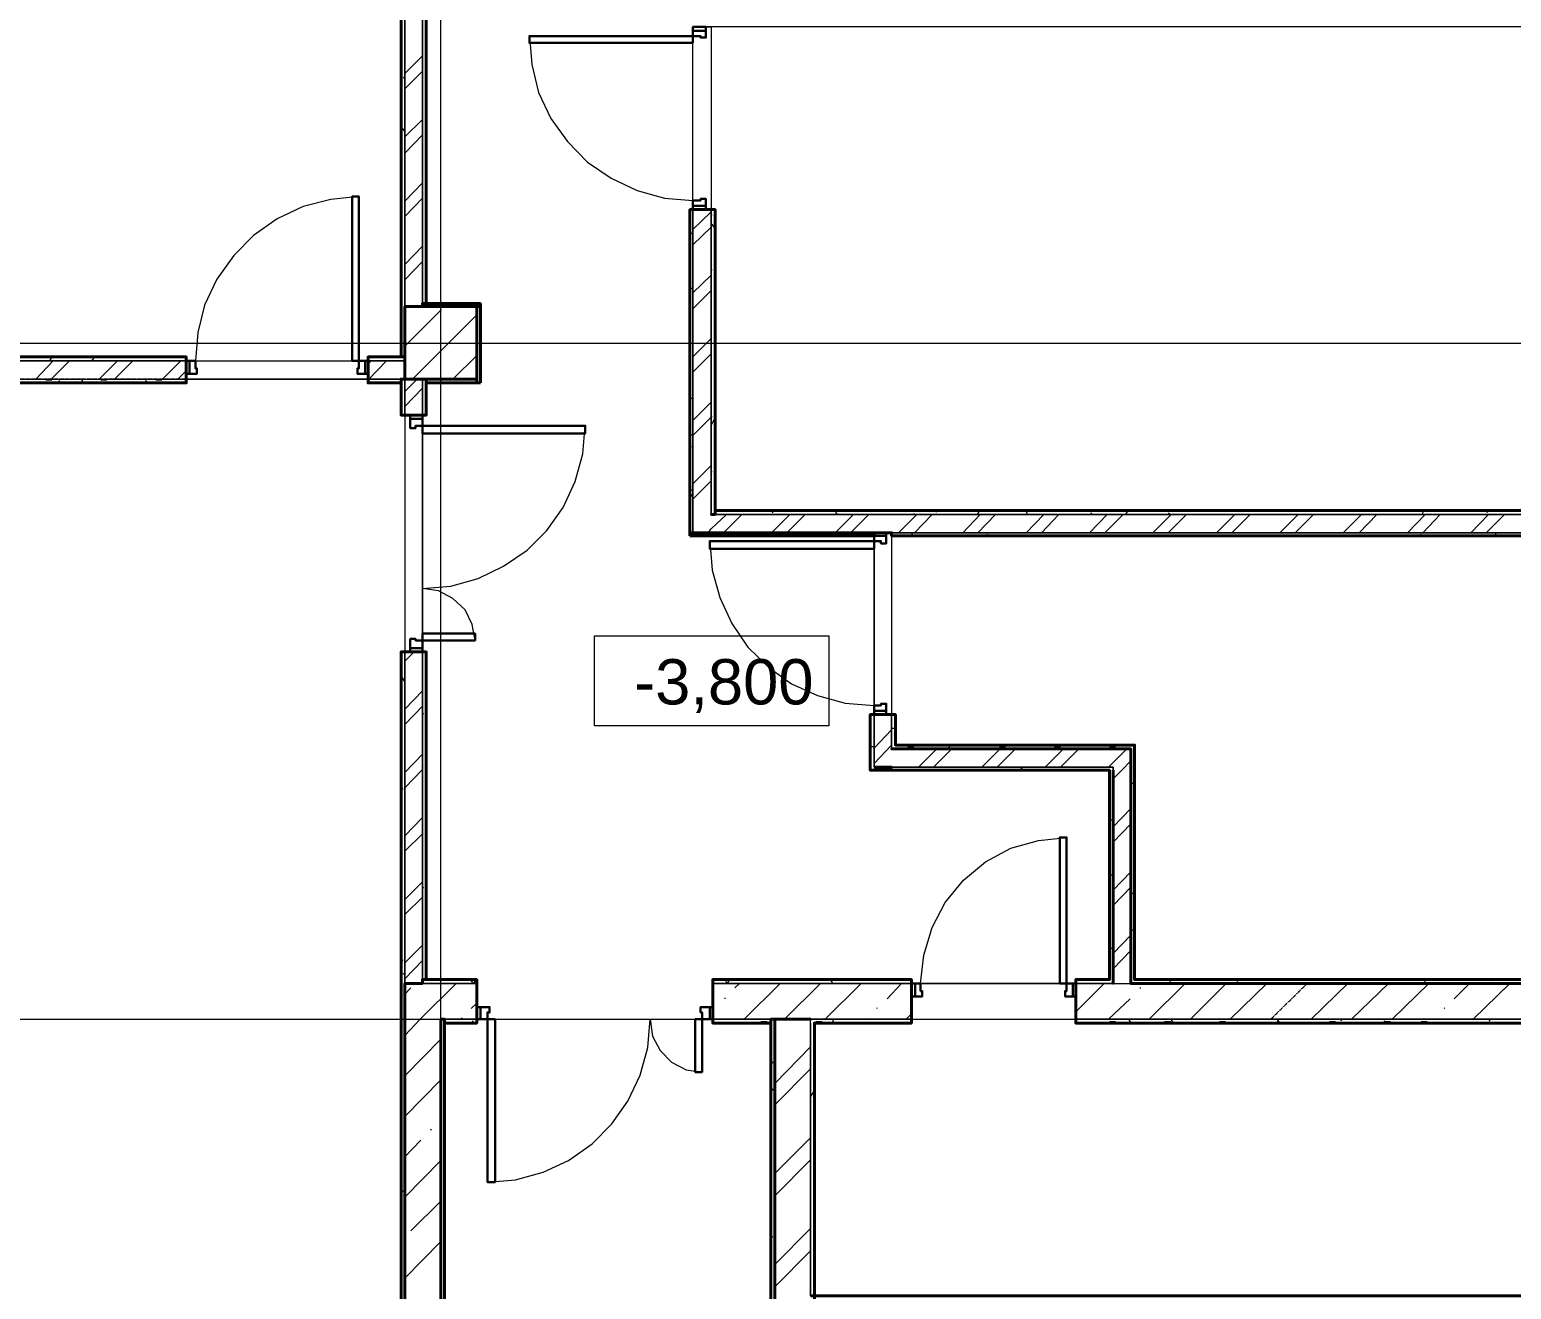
# Model space of a CAD drawing. Header units: millimetres. Extents: x -83618 to -12593, y -3271 to 55593.
# Drawn here: x -38448 to -30238, y 28177 to 35159 of the extents above; entities that cross this region are included whole.
import ezdxf

# ---------------------------------------------------------------- set-up
doc = ezdxf.new("R2010")
doc.units = ezdxf.units.MM
doc.linetypes.add('PDF_IMPORT', pattern=[1, 0.8, -0.2])
doc.layers.add('PDF _Геометрия', color=7, linetype='Continuous')
doc.layers.add('PDF _Текст', color=7, linetype='Continuous')
doc.styles.add('PDF Arial', font='arial.ttf')

msp = doc.modelspace()

# ---------------------------------------------------------------- linework, layer by layer
at = {"layer": 'PDF _Геометрия', "linetype": 'PDF_IMPORT', "lineweight": 9, "ltscale": 0.786667}
msp.add_lwpolyline([(-36170.13942, 17656.98676), (-36170.13942, 47496.07923)], dxfattribs=at)
at = {"layer": 'PDF _Геометрия', "lineweight": 40}
for points in [[(-36390.32287, 40204.61943), (-36390.32287, 33345.05794), (-36369.15139, 33345.05794), (-36369.15139, 33323.88645), (-36369.15139, 33222.26332), (-36390.32287, 33222.26332), (-36390.32287, 33023.25135), (-36369.15139, 33023.25135), (-36271.76255, 33023.25135), (-36250.59106, 33023.25135), (-36250.59106, 33222.26332), (-36271.76255, 33222.26332), (-36369.15139, 33222.26332), (-36390.32287, 33222.26332), (-36390.32287, 33201.09184), (-36572.39765, 33201.09184), (-36572.39765, 33222.26332), (-36572.39765, 33323.88645), (-36572.39765, 33345.05794), (-36369.15139, 33345.05794), (-36369.15139, 33624.52156), (-36271.76255, 33624.52156), (-36271.76255, 33641.45875), (-35949.95596, 33641.45875), (-35949.95596, 33624.52156), (-36271.76255, 33624.52156), (-36271.76255, 33641.45875), (-36250.59106, 33641.45875), (-36250.59106, 37723.32126)], [(-41162.37583, 37122.05106), (-41162.37583, 33345.05794), (-41183.54732, 33345.05794), (-37580.16039, 33345.05794), (-37580.16039, 33323.88645), (-37580.16039, 33222.26332), (-37580.16039, 33201.09184), (-44863.1516, 33201.09184), (-44863.1516, 33222.26332), (-44863.1516, 33323.88645), (-44863.1516, 33345.05794), (-42970.42074, 33345.05794), (-42970.42074, 33323.88645), (-42970.42074, 33222.26332), (-42572.39681, 33222.26332), (-42572.39681, 33323.88645), (-41280.93616, 33323.88645), (-41280.93616, 37122.05106)], [(-36390.32287, 26620.99396), (-36390.32287, 31710.61922), (-36369.15139, 31710.61922), (-36271.76255, 31710.61922), (-36250.59106, 31710.61922), (-36250.59106, 29894.10571), (-36271.76255, 29894.10571), (-36271.76255, 29872.93422), (-36271.76255, 29894.10571), (-35971.12745, 29894.10571), (-35971.12745, 29872.93422), (-35971.12745, 29673.92226), (-35971.12745, 29652.75077), (-36148.96793, 29652.75077), (-36148.96793, 29673.92226), (-36170.13942, 29673.92226), (-36170.13942, 26443.15348)], [(-29395.26387, 29872.93422), (-29395.26387, 29894.10571), (-32325.39755, 29894.10571), (-32325.39755, 31172.86347), (-32325.39755, 31194.03496), (-33650.73257, 31194.03496), (-33650.73257, 31363.40684), (-33671.90406, 31363.40684), (-33769.2929, 31363.40684), (-33790.46438, 31363.40684), (-33790.46438, 31054.30315), (-33769.2929, 31054.30315), (-32465.12935, 31054.30315), (-32465.12935, 29894.10571), (-32651.43843, 29894.10571), (-32651.43843, 29872.93422), (-32651.43843, 29673.92226), (-32651.43843, 29652.75077), (-29268.23496, 29652.75077), (-29268.23496, 28141.10666), (-34120.73957, 28141.10666)], [(-29145.44034, 29872.93422), (-29395.26387, 29872.93422), (-32346.56903, 29872.93422), (-32346.56903, 31071.24034), (-32346.56903, 31172.86347), (-33650.73257, 31172.86347), (-33671.90406, 31172.86347), (-32346.56903, 31172.86347), (-32346.56903, 29894.10571), (-32346.56903, 29872.93422), (-29069.22299, 29872.93422), (-29069.22299, 29673.92226), (-29069.22299, 28200.38682)], [(-29268.23496, 27920.92321), (-34319.75153, 27920.92321), (-34319.75153, 28039.48353), (-34319.75153, 28119.93518), (-34319.75153, 29673.92226), (-34340.92302, 29673.92226), (-34120.73957, 29673.92226), (-34319.75153, 29673.92226), (-34319.75153, 28039.48353), (-34319.75153, 27920.92321), (-34340.92302, 27920.92321), (-34340.92302, 28039.48353), (-34340.92302, 29673.92226), (-34340.92302, 29652.75077), (-34662.72961, 29652.75077), (-34662.72961, 29673.92226), (-34662.72961, 29872.93422), (-34662.72961, 29894.10571), (-33561.81233, 29894.10571), (-33561.81233, 29872.93422), (-33561.81233, 29673.92226), (-33561.81233, 29652.75077), (-34099.56808, 29652.75077), (-34099.56808, 28119.93518)], [(-36369.15139, 26222.97003), (-36369.15139, 29673.92226), (-36369.15139, 29872.93422), (-36271.76255, 29872.93422), (-36369.15139, 29872.93422), (-36369.15139, 26620.99396)]]:
    msp.add_lwpolyline(points, dxfattribs=at)
at = {"layer": 'PDF _Геометрия', "lineweight": 18}
for points in [[(-36369.15139, 40204.61943), (-36369.15139, 33624.52156)], [(-36271.76255, 33641.45875), (-36271.76255, 37723.32126)], [(-34772.82134, 34162.2773), (-34772.82134, 32371.16958)], [(-37580.16039, 33323.88645), (-41183.54732, 33323.88645)], [(-36572.39765, 33251.9034), (-36572.39765, 33222.26332), (-37580.16039, 33222.26332), (-37580.16039, 33251.9034), (-37580.16039, 33222.26332), (-36572.39765, 33222.26332)], [(-36369.15139, 33323.88645), (-36572.39765, 33323.88645)], [(-36271.76255, 33023.25135), (-36271.76255, 33222.26332)], [(-36271.76255, 31812.24235), (-36271.76255, 32963.97119)], [(-29395.26387, 32472.79271), (-34650.02672, 32472.79271)], [(-35319.04568, 31299.89239), (-35319.04568, 31799.53946), (-34019.11643, 31799.53946), (-34019.11643, 31299.89239)], [(-36339.51131, 31710.61922), (-36369.15139, 31710.61922)], [(-36271.76255, 29894.10571), (-36271.76255, 31710.61922)], [(-33769.2929, 31363.40684), (-33769.2929, 31071.24034)], [(-33671.90406, 31071.24034), (-32443.95787, 31071.24034), (-32443.95787, 31054.30315), (-32443.95787, 31071.24034)], [(-33511.00077, 29872.93422), (-32740.35867, 29872.93422)], [(-32443.95787, 29872.93422), (-32651.43843, 29872.93422)], [(-36148.96793, 29673.92226), (-35971.12745, 29673.92226)], [(-34662.72961, 29673.92226), (-34340.92302, 29673.92226)]]:
    msp.add_lwpolyline(points, close=True, dxfattribs=at)
at = {"layer": 'PDF _Геометрия', "lineweight": 30}
for points in [[(-34700.83828, 35153.10285), (-34700.83828, 35174.27434), (-34772.82134, 35174.27434), (-34772.82134, 35153.10285)], [(-34700.83828, 35153.10285), (-34772.82134, 35153.10285), (-34772.82134, 35123.46277), (-34730.47836, 35123.46277), (-34730.47836, 35114.99418), (-34700.83828, 35114.99418)], [(-34772.82134, 35085.3541), (-34772.82134, 35123.46277), (-35678.96094, 35123.46277), (-35678.96094, 35085.3541)], [(-36661.31789, 33323.88645), (-36623.20922, 33323.88645), (-36623.20922, 34234.26036), (-36661.31789, 34234.26036)], [(-34700.83828, 34183.44879), (-34700.83828, 34221.55746), (-34730.47836, 34221.55746), (-34730.47836, 34213.08887), (-34772.82134, 34213.08887), (-34772.82134, 34183.44879)], [(-34700.83828, 34183.44879), (-34772.82134, 34183.44879), (-34772.82134, 34162.2773), (-34700.83828, 34162.2773)], [(-37563.2232, 33251.9034), (-37563.2232, 33323.88645), (-37580.16039, 33323.88645), (-37580.16039, 33251.9034)], [(-37563.2232, 33251.9034), (-37520.88023, 33251.9034), (-37520.88023, 33281.54348), (-37529.34882, 33281.54348), (-37529.34882, 33323.88645), (-37563.2232, 33323.88645)], [(-36589.33484, 33251.9034), (-36589.33484, 33323.88645), (-36623.20922, 33323.88645), (-36623.20922, 33281.54348), (-36631.67781, 33281.54348), (-36631.67781, 33251.9034)], [(-36589.33484, 33251.9034), (-36572.39765, 33251.9034), (-36572.39765, 33323.88645), (-36589.33484, 33323.88645)], [(-36339.51131, 33023.25135), (-36271.76255, 33023.25135), (-36271.76255, 33002.07987), (-36339.51131, 33002.07987)], [(-36271.76255, 33002.07987), (-36271.76255, 32963.97119), (-36309.87123, 32963.97119), (-36309.87123, 32951.2683), (-36339.51131, 32951.2683), (-36339.51131, 33002.07987)], [(-36271.76255, 32963.97119), (-35369.85724, 32963.97119), (-35369.85724, 32921.62822), (-36271.76255, 32921.62822)], [(-33701.54414, 32354.23239), (-33701.54414, 32371.16958), (-33769.2929, 32371.16958), (-33769.2929, 32354.23239)], [(-33701.54414, 32354.23239), (-33769.2929, 32354.23239), (-33769.2929, 32324.59231), (-33731.18422, 32324.59231), (-33731.18422, 32311.88942), (-33701.54414, 32311.88942)], [(-33769.2929, 32282.24934), (-33769.2929, 32324.59231), (-34679.6668, 32324.59231), (-34679.6668, 32282.24934)], [(-36339.51131, 31731.7907), (-36271.76255, 31731.7907), (-36271.76255, 31774.13367), (-36309.87123, 31774.13367), (-36309.87123, 31782.60227), (-36339.51131, 31782.60227)], [(-36271.76255, 31812.24235), (-36271.76255, 31774.13367), (-35979.59604, 31774.13367), (-35979.59604, 31812.24235)], [(-36339.51131, 31731.7907), (-36339.51131, 31710.61922), (-36271.76255, 31710.61922), (-36271.76255, 31731.7907)], [(-33701.54414, 31384.57833), (-33701.54414, 31422.687), (-33731.18422, 31422.687), (-33731.18422, 31414.21841), (-33769.2929, 31414.21841), (-33769.2929, 31384.57833)], [(-33701.54414, 31384.57833), (-33769.2929, 31384.57833), (-33769.2929, 31363.40684), (-33701.54414, 31363.40684)], [(-32740.35867, 29872.93422), (-32702.25, 29872.93422), (-32702.25, 30681.68499), (-32740.35867, 30681.68499)], [(-33540.64085, 29800.95117), (-33540.64085, 29872.93422), (-33561.81233, 29872.93422), (-33561.81233, 29800.95117)], [(-33540.64085, 29800.95117), (-33502.53217, 29800.95117), (-33502.53217, 29830.59125), (-33511.00077, 29830.59125), (-33511.00077, 29872.93422), (-33540.64085, 29872.93422)], [(-32668.37562, 29800.95117), (-32668.37562, 29872.93422), (-32702.25, 29872.93422), (-32702.25, 29830.59125), (-32710.71859, 29830.59125), (-32710.71859, 29800.95117)], [(-32668.37562, 29800.95117), (-32651.43843, 29800.95117), (-32651.43843, 29872.93422), (-32668.37562, 29872.93422)], [(-35949.95596, 29741.67101), (-35971.12745, 29741.67101), (-35971.12745, 29673.92226), (-35949.95596, 29673.92226)], [(-35949.95596, 29741.67101), (-35949.95596, 29673.92226), (-35911.84729, 29673.92226), (-35911.84729, 29712.03093), (-35899.1444, 29712.03093), (-35899.1444, 29741.67101)], [(-34679.6668, 29673.92226), (-34722.00977, 29673.92226), (-34722.00977, 29712.03093), (-34730.47836, 29712.03093), (-34730.47836, 29741.67101), (-34679.6668, 29741.67101)], [(-34662.72961, 29741.67101), (-34662.72961, 29673.92226), (-34679.6668, 29673.92226), (-34679.6668, 29741.67101)], [(-35869.50431, 29673.92226), (-35911.84729, 29673.92226), (-35911.84729, 28772.01695), (-35869.50431, 28772.01695)], [(-34722.00977, 29673.92226), (-34722.00977, 29381.75575), (-34760.11844, 29381.75575), (-34760.11844, 29673.92226)]]:
    msp.add_lwpolyline(points, close=True, dxfattribs=at)
at = {"layer": 'PDF _Геометрия', "lineweight": 18}
for points in [[(-29395.26387, 35153.10285), (-29395.26387, 35174.27434), (-34700.83828, 35174.27434), (-34671.1982, 35174.27434), (-34671.1982, 34162.2773), (-34671.1982, 32472.79271), (-34671.1982, 34162.2773), (-34700.83828, 34162.2773), (-34671.1982, 34162.2773)], [(-35678.96094, 35123.46277), (-35666.25805, 34966.79377), (-35628.14937, 34810.12478), (-35560.40062, 34666.15867), (-35467.24608, 34539.12975), (-35357.15435, 34424.80373), (-35225.89114, 34335.88349), (-35081.92503, 34268.13473), (-34929.49033, 34225.79176), (-34772.82134, 34213.08887), (-34772.82134, 35085.3541)], [(-36623.20922, 34234.26036), (-36779.87822, 34217.32317), (-36932.31292, 34179.21449), (-37076.27902, 34111.46574), (-37207.54223, 34018.3112), (-37317.63396, 33908.21947), (-37410.7885, 33776.95626), (-37478.53726, 33632.99015), (-37516.64593, 33480.55545), (-37529.34882, 33323.88645), (-36623.20922, 33323.88645)], [(-42572.39681, 33222.26332), (-37580.16039, 33222.26332), (-36572.39765, 33222.26332), (-36390.32287, 33222.26332), (-36572.39765, 33222.26332)], [(-36369.15139, 33023.25135), (-36339.51131, 33023.25135), (-36369.15139, 33023.25135), (-36369.15139, 33222.26332), (-36369.15139, 33023.25135), (-36369.15139, 31710.61922), (-36369.15139, 29872.93422), (-36369.15139, 31710.61922)], [(-36271.76255, 31812.24235), (-36271.76255, 32963.97119)], [(-35979.59604, 31774.13367), (-35996.53323, 31863.05392), (-36034.64191, 31943.50556), (-36102.39066, 32007.02002), (-36182.84231, 32049.36299), (-36271.76255, 32062.06588), (-36115.09355, 32074.76878), (-35962.65885, 32117.11175), (-35822.92705, 32184.8605), (-35691.66383, 32273.78075), (-35581.5721, 32383.87247), (-35492.65186, 32510.90139), (-35424.90311, 32654.86749), (-35382.56014, 32807.30219), (-35369.85724, 32963.97119)], [(-34671.1982, 32646.3989), (-34671.1982, 32697.21047), (-34671.1982, 32845.41087)], [(-33701.54414, 32371.16958), (-33671.90406, 32371.16958), (-29395.26387, 32371.16958), (-33671.90406, 32371.16958), (-33671.90406, 31363.40684), (-33671.90406, 31172.86347), (-33671.90406, 31363.40684), (-33701.54414, 31363.40684)], [(-34679.6668, 32324.59231), (-34666.96391, 32163.68902), (-34624.62093, 32011.25432), (-34556.87218, 31867.28821), (-34467.95194, 31736.025), (-34353.62591, 31625.93327), (-34226.597, 31532.77873), (-34082.63089, 31469.26427), (-33930.19619, 31426.9213), (-33769.2929, 31414.21841), (-33769.2929, 32324.59231), (-33769.2929, 31414.21841)], [(-34671.1982, 31299.89239), (-34671.1982, 31299.89239)], [(-34671.1982, 31299.89239), (-34671.1982, 31299.89239)], [(-36271.76255, 30609.70194), (-36271.76255, 30660.51351), (-36271.76255, 30808.71391)], [(-32443.95787, 30609.70194), (-32443.95787, 30660.51351), (-32443.95787, 30808.71391)], [(-32346.56903, 30609.70194), (-32346.56903, 30660.51351), (-32346.56903, 30808.71391)], [(-33511.00077, 29872.93422), (-33494.06358, 30029.60322), (-33447.48631, 30182.03792), (-33375.50326, 30321.76973), (-33273.88012, 30444.56435), (-33151.0855, 30546.18748), (-33011.35369, 30622.40483), (-32858.919, 30664.7478), (-32702.25, 30681.68499)], [(-35971.12745, 29741.67101), (-35971.12745, 29872.93422), (-36271.76255, 29872.93422), (-35971.12745, 29872.93422)], [(-34662.72961, 29872.93422), (-33561.81233, 29872.93422), (-34662.72961, 29872.93422), (-34662.72961, 29741.67101)], [(-32443.95787, 29872.93422), (-32346.56903, 29872.93422)], [(-33561.81233, 29673.92226), (-34120.73957, 29673.92226), (-33561.81233, 29673.92226), (-33561.81233, 29800.95117)], [(-32651.43843, 29800.95117), (-32651.43843, 29673.92226), (-29268.23496, 29673.92226), (-32651.43843, 29673.92226)], [(-35911.84729, 28772.01695), (-35755.17829, 28784.71984), (-35602.74359, 28827.06281), (-35463.01178, 28890.57727), (-35331.74857, 28983.73181), (-35221.65684, 29093.82354), (-35132.7366, 29220.85245), (-35064.98784, 29364.81856), (-35022.64487, 29517.25326), (-35009.94198, 29673.92226), (-34997.23909, 29580.76772), (-34954.89612, 29500.31607), (-34891.38166, 29436.80161), (-34810.93001, 29394.45864), (-34722.00977, 29381.75575)], [(-34120.73957, 29652.75077), (-34120.73957, 28141.10666), (-34120.73957, 29652.75077), (-34120.73957, 29673.92226)]]:
    msp.add_lwpolyline(points, dxfattribs=at)
at = {"layer": 'PDF _Геометрия', "lineweight": 9}
for points in [[(-36369.15139, 34915.98221), (-36271.76255, 35013.37104)], [(-36369.15139, 34899.04502), (-36377.61998, 34890.57642)], [(-36369.15139, 34831.29626), (-36271.76255, 34928.6851)], [(-36369.15139, 34564.53554), (-36271.76255, 34661.92437)], [(-36369.15139, 34594.17562), (-36386.08857, 34619.5814)], [(-36369.15139, 34475.6153), (-36271.76255, 34577.23843)], [(-36369.15139, 34208.85457), (-36271.76255, 34310.47771)], [(-36369.15139, 34124.16863), (-36271.76255, 34225.79176)], [(-34789.75853, 34090.29425), (-34789.75853, 34094.52855)], [(-34772.82134, 34052.18558), (-34671.1982, 34149.57441)], [(-34671.1982, 34132.63722), (-34666.96391, 34132.63722)], [(-34650.02672, 34056.41987), (-34666.96391, 34081.82566)], [(-34789.75853, 34031.01409), (-34772.82134, 34031.01409)], [(-34772.82134, 33967.49963), (-34671.1982, 34064.88847)], [(-36369.15139, 33857.4079), (-36271.76255, 33959.03104)], [(-36369.15139, 33772.72196), (-36271.76255, 33874.34509)], [(-36250.59106, 33887.04798), (-36254.82536, 33882.81369)], [(-34671.1982, 33827.76782), (-34666.96391, 33827.76782)], [(-34650.02672, 33848.93931), (-34654.26101, 33857.4079)], [(-34772.82134, 33700.73891), (-34671.1982, 33798.12774)], [(-34789.75853, 33726.14469), (-34772.82134, 33726.14469)], [(-34772.82134, 33611.81866), (-34671.1982, 33713.4418)], [(-36161.67082, 33632.99015), (-36170.13942, 33624.52156)], [(-36123.56215, 33624.52156), (-36089.68777, 33624.52156)], [(-34772.82134, 33345.05794), (-34671.1982, 33446.68107)], [(-34671.1982, 33421.27529), (-34666.96391, 33421.27529)], [(-38325.3967, 33345.05794), (-38338.09959, 33323.88645)], [(-38092.51035, 33340.82364), (-38105.21324, 33323.88645)], [(-36386.08857, 33404.3381), (-36390.32287, 33408.5724)], [(-34772.82134, 33260.372), (-34671.1982, 33361.99513)], [(-38414.31694, 33222.26332), (-38316.9281, 33323.88645)], [(-38329.631, 33222.26332), (-38228.00786, 33323.88645)], [(-38062.87027, 33222.26332), (-37961.24714, 33323.88645)], [(-37978.18433, 33222.26332), (-37876.56119, 33323.88645)], [(-37711.4236, 33222.26332), (-37609.80047, 33323.88645)], [(-37626.73766, 33222.26332), (-37580.16039, 33268.84059)], [(-36572.39765, 33306.94927), (-36555.46046, 33323.88645)], [(-36568.16336, 33222.26332), (-36470.77452, 33323.88645)], [(-38359.27108, 33218.02902), (-38325.3967, 33218.02902)], [(-38283.05373, 33213.79473), (-38291.52232, 33201.09184)], [(-38151.79051, 33205.32613), (-38160.25911, 33222.26332)], [(-38054.40168, 33218.02902), (-38020.5273, 33218.02902)], [(-37796.10955, 33201.09184), (-37804.57814, 33213.79473)], [(-37749.53228, 33218.02902), (-37715.6579, 33218.02902)], [(-36369.15139, 33154.51457), (-36301.40263, 33222.26332)], [(-36369.15139, 33069.82862), (-36271.76255, 33171.45175)], [(-36123.56215, 33218.02902), (-36089.68777, 33218.02902)], [(-36250.59106, 33167.21746), (-36250.59106, 33167.21746)], [(-34789.75853, 33116.40589), (-34772.82134, 33116.40589)], [(-34772.82134, 32993.61127), (-34671.1982, 33095.2344)], [(-34772.82134, 32908.92533), (-34671.1982, 33010.54846)], [(-34671.1982, 33014.78276), (-34666.96391, 33014.78276)], [(-34654.26101, 32997.84557), (-34671.1982, 32968.20549)], [(-34789.75853, 32913.15962), (-34772.82134, 32913.15962)], [(-34772.82134, 32841.17657), (-34777.05563, 32849.64517)], [(-34772.82134, 32642.1646), (-34671.1982, 32743.78774)], [(-34671.1982, 32709.91336), (-34666.96391, 32709.91336)], [(-34789.75853, 32608.29023), (-34772.82134, 32608.29023)], [(-34772.82134, 32557.47866), (-34671.1982, 32659.10179)], [(-34772.82134, 32591.35304), (-34785.52423, 32565.94725)], [(-34688.13539, 32371.16958), (-34671.1982, 32392.34107), (-34586.51226, 32472.79271)], [(-34603.44945, 32371.16958), (-34501.82631, 32472.79271)], [(-34328.22013, 32481.26131), (-34336.68872, 32493.9642)], [(-34336.68872, 32371.16958), (-34235.06559, 32472.79271)], [(-34252.00278, 32371.16958), (-34150.37965, 32472.79271)], [(-34239.29989, 32493.9642), (-34243.53418, 32489.7299)], [(-33985.24205, 32371.16958), (-33883.61892, 32472.79271)], [(-33972.53916, 32472.79271), (-33981.00776, 32485.49561)], [(-33900.55611, 32371.16958), (-33798.93298, 32472.79271)], [(-33633.79539, 32371.16958), (-33532.17225, 32472.79271)], [(-33544.87514, 32477.02701), (-33549.10944, 32472.79271)], [(-33544.87514, 32371.16958), (-33447.48631, 32472.79271)], [(-33511.00077, 32485.49561), (-33515.23506, 32493.9642)], [(-33417.84623, 32493.9642), (-33426.31482, 32485.49561)], [(-33278.11442, 32371.16958), (-33180.72558, 32472.79271)], [(-33184.95988, 32493.9642), (-33197.66277, 32472.79271)], [(-33193.42848, 32371.16958), (-33096.03964, 32472.79271)], [(-32918.19916, 32472.79271), (-32926.66775, 32493.9642)], [(-32926.66775, 32371.16958), (-32829.27891, 32472.79271)], [(-32841.98181, 32371.16958), (-32744.59297, 32472.79271)], [(-32575.22108, 32371.16958), (-32477.83225, 32472.79271)], [(-32562.51819, 32472.79271), (-32566.75249, 32481.26131)], [(-32490.53514, 32371.16958), (-32388.912, 32472.79271)], [(-32363.50622, 32493.9642), (-32376.20911, 32472.79271)], [(-32223.77441, 32371.16958), (-32122.15128, 32472.79271)], [(-32134.85417, 32481.26131), (-32139.08847, 32472.79271)], [(-32139.08847, 32371.16958), (-32037.46534, 32472.79271)], [(-31872.32774, 32371.16958), (-31770.70461, 32472.79271)], [(-31787.6418, 32371.16958), (-31686.01867, 32472.79271)], [(-31520.88108, 32371.16958), (-31419.25794, 32472.79271)], [(-31436.19513, 32371.16958), (-31334.572, 32472.79271)], [(-31169.43441, 32371.16958), (-31067.81127, 32472.79271)], [(-31080.51416, 32371.16958), (-30983.12533, 32472.79271)], [(-30813.75344, 32371.16958), (-30716.3646, 32472.79271)], [(-30724.8332, 32489.7299), (-30733.30179, 32472.79271)], [(-30729.0675, 32371.16958), (-30631.67866, 32472.79271)], [(-30462.30677, 32371.16958), (-30364.91794, 32472.79271)], [(-30377.62083, 32371.16958), (-30275.99769, 32472.79271)], [(-30369.15223, 32493.9642), (-30373.38653, 32481.26131)], [(-34730.47836, 32366.93528), (-34734.71266, 32371.16958)], [(-34607.68374, 32354.23239), (-34611.91804, 32358.46669)], [(-34425.60896, 32371.16958), (-34434.07756, 32362.70099)], [(-34137.67675, 32354.23239), (-34150.37965, 32371.16958)], [(-33553.34374, 32354.23239), (-33561.81233, 32371.16958)], [(-33142.61691, 32362.70099), (-33146.85121, 32354.23239)], [(-33019.82229, 32371.16958), (-33019.82229, 32371.16958)], [(-32325.39755, 32358.46669), (-32325.39755, 32354.23239)], [(-30860.33071, 32371.16958), (-30864.56501, 32371.16958)], [(-30733.30179, 32354.23239), (-30741.77039, 32362.70099)], [(-30322.57496, 32371.16958), (-30331.04356, 32354.23239)], [(-36369.15139, 31659.80765), (-36318.33982, 31710.61922)], [(-36250.59106, 31651.33905), (-36250.59106, 31651.33905)], [(-36369.15139, 31545.48162), (-36381.85428, 31566.65311)], [(-36369.15139, 31393.04692), (-36271.76255, 31494.67006)], [(-36386.08857, 31418.45271), (-36390.32287, 31409.98411)], [(-36369.15139, 31308.36098), (-36271.76255, 31409.98411)], [(-36263.29396, 31363.40684), (-36271.76255, 31371.87544)], [(-33671.90406, 31287.18949), (-33650.73257, 31287.18949)], [(-33769.2929, 31177.09777), (-33671.90406, 31278.7209)], [(-36390.32287, 31172.86347), (-36390.32287, 31172.86347)], [(-36369.15139, 31041.60026), (-36271.76255, 31143.22339)], [(-33786.23009, 31185.56636), (-33769.2929, 31185.56636)], [(-33769.2929, 31092.41182), (-33671.90406, 31194.03496)], [(-33574.51522, 31172.86347), (-33582.98382, 31189.80066)], [(-33582.98382, 31185.56636), (-33549.10944, 31185.56636)], [(-33523.70366, 31071.24034), (-33422.08052, 31172.86347)], [(-33439.01771, 31071.24034), (-33337.39458, 31172.86347)], [(-33350.09747, 31189.80066), (-33358.56607, 31172.86347)], [(-33172.25699, 31071.24034), (-33070.63386, 31172.86347)], [(-33087.57104, 31071.24034), (-32985.94791, 31172.86347), (-32990.18221, 31181.33206)], [(-33074.86815, 31185.56636), (-33040.99378, 31185.56636)], [(-32998.6508, 31194.03496), (-33002.8851, 31185.56636)], [(-32820.81032, 31071.24034), (-32719.18719, 31172.86347)], [(-32769.99875, 31185.56636), (-32736.12438, 31185.56636)], [(-32736.12438, 31071.24034), (-32634.50124, 31172.86347)], [(-32469.36365, 31071.24034), (-32367.74052, 31172.86347)], [(-32465.12935, 31185.56636), (-32431.25498, 31185.56636)], [(-36369.15139, 30956.91431), (-36271.76255, 31058.53744)], [(-32947.83924, 31071.24034), (-32960.54213, 31054.30315)], [(-32443.95787, 31007.72588), (-32380.44341, 31071.24034), (-32346.56903, 31109.34901)], [(-36377.61998, 30948.44572), (-36390.32287, 30969.6172)], [(-32346.56903, 30982.32009), (-32329.63184, 30982.32009)], [(-36250.59106, 30931.50853), (-36254.82536, 30939.97712)], [(-36369.15139, 30690.15359), (-36271.76255, 30791.77672)], [(-32443.95787, 30740.96515), (-32346.56903, 30842.58829)], [(-32465.12935, 30779.07383), (-32443.95787, 30779.07383)], [(-32443.95787, 30656.27921), (-32346.56903, 30757.90234)], [(-36369.15139, 30605.46764), (-36271.76255, 30702.85648)], [(-32465.12935, 30474.20443), (-32443.95787, 30474.20443)], [(-32443.95787, 30389.51848), (-32346.56903, 30491.14162)], [(-36369.15139, 30338.70692), (-36271.76255, 30436.09575)], [(-36267.52825, 30406.45567), (-36271.76255, 30397.98708)], [(-32443.95787, 30436.09575), (-32443.95787, 30440.33005)], [(-32443.95787, 30304.83254), (-32346.56903, 30406.45567)], [(-36369.15139, 30254.02097), (-36271.76255, 30351.40981)], [(-32346.56903, 30372.5813), (-32329.63184, 30372.5813)], [(-32443.95787, 30038.07182), (-32346.56903, 30139.69495)], [(-32346.56903, 30169.33503), (-32329.63184, 30169.33503)], [(-36369.15139, 29987.26025), (-36271.76255, 30084.64909)], [(-32465.12935, 30067.7119), (-32443.95787, 30067.7119)], [(-32443.95787, 29953.38587), (-32346.56903, 30055.009)], [(-36381.85428, 30004.19744), (-36390.32287, 29987.26025)], [(-36369.15139, 29898.34001), (-36271.76255, 29999.96314)], [(-36369.15139, 29919.51149), (-36377.61998, 29927.98009)], [(-35992.29893, 29877.16852), (-36005.00183, 29894.10571)], [(-35979.59604, 29889.87141), (-35988.06464, 29872.93422)], [(-34569.57507, 29894.10571), (-34582.27796, 29872.93422), (-34594.98085, 29894.10571)], [(-33997.94495, 29872.93422), (-34006.41354, 29889.87141)], [(-32126.38558, 29881.40282), (-32130.61987, 29894.10571)], [(-31753.76742, 29894.10571), (-31758.00172, 29881.40282)], [(-30712.13031, 29872.93422), (-30720.5989, 29894.10571)], [(-30343.74645, 29894.10571), (-30347.98075, 29885.63712)], [(-30470.77537, 29877.16852), (-30475.00966, 29872.93422)], [(-35992.29893, 29665.45366), (-35996.53323, 29652.75077)], [(-34395.96888, 29661.21936), (-34362.09451, 29661.21936)], [(-34353.62591, 29656.98507), (-34353.62591, 29652.75077)], [(-34091.09948, 29661.21936), (-34057.22511, 29661.21936)], [(-33993.71065, 29673.92226), (-34002.17924, 29652.75077)], [(-32465.12935, 29661.21936), (-32431.25498, 29661.21936)], [(-32342.33473, 29652.75077), (-32355.03763, 29669.68796)], [(-32160.25995, 29661.21936), (-32126.38558, 29661.21936)], [(-32109.44839, 29652.75077), (-32122.15128, 29673.92226)], [(-31855.39056, 29661.21936), (-31821.51618, 29661.21936)], [(-31529.34967, 29669.68796), (-31537.81826, 29652.75077)], [(-31520.88108, 29652.75077), (-31533.58397, 29673.92226)], [(-31245.65176, 29661.21936), (-31211.77738, 29661.21936)], [(-31173.6687, 29673.92226), (-31182.1373, 29665.45366)], [(-30936.54806, 29652.75077), (-30940.78236, 29665.45366)], [(-30940.78236, 29661.21936), (-30906.90798, 29661.21936)], [(-30737.53609, 29661.21936), (-30703.66171, 29661.21936)], [(-30356.44934, 29673.92226), (-30360.68364, 29661.21936)], [(-34319.75153, 29318.24129), (-34120.73957, 29521.48756)], [(-34328.22013, 29428.33302), (-34340.92302, 29453.7388)], [(-34319.75153, 29199.68097), (-34120.73957, 29398.69294)], [(-34328.22013, 29288.60121), (-34340.92302, 29271.66402)], [(-34103.80238, 29275.89832), (-34120.73957, 29246.25824)], [(-36386.08857, 29186.97808), (-36390.32287, 29174.27518)], [(-34319.75153, 28818.59422), (-34120.73957, 29017.60619)], [(-34336.68872, 28839.7657), (-34340.92302, 28844)], [(-34319.75153, 28695.7996), (-34120.73957, 28894.81157)], [(-36377.61998, 28716.97108), (-36390.32287, 28733.90827)], [(-34319.75153, 28314.71285), (-34120.73957, 28513.72482)], [(-34332.45443, 28471.38185), (-34340.92302, 28458.67895)], [(-34099.56808, 28424.80458), (-34099.56808, 28424.80458)], [(-34319.75153, 28191.91823), (-34120.73957, 28390.9302)]]:
    msp.add_lwpolyline(points, dxfattribs=at)
at = {"layer": 'PDF _Геометрия', "lineweight": 40}
for points in [[(-34650.02672, 32493.9642), (-34650.02672, 32472.79271), (-34650.02672, 34162.2773), (-34671.1982, 34162.2773), (-34772.82134, 34162.2773), (-34789.75853, 34162.2773), (-34789.75853, 32371.16958), (-34772.82134, 32371.16958), (-34671.1982, 32371.16958), (-33671.90406, 32371.16958), (-33671.90406, 32354.23239), (-29395.26387, 32354.23239), (-29395.26387, 32371.16958), (-29395.26387, 32472.79271), (-29395.26387, 32493.9642)], [(-35971.12745, 33624.52156), (-35971.12745, 33222.26332), (-36369.15139, 33222.26332), (-36369.15139, 33624.52156)], [(-35971.12745, 33624.52156), (-36369.15139, 33624.52156), (-36369.15139, 33222.26332), (-35971.12745, 33222.26332)], [(-35949.95596, 33201.09184), (-35949.95596, 33624.52156), (-35971.12745, 33624.52156), (-35971.12745, 33201.09184)], [(-36250.59106, 33201.09184), (-35971.12745, 33201.09184), (-35971.12745, 33222.26332), (-36250.59106, 33222.26332)], [(-34650.02672, 32472.79271), (-34671.1982, 32472.79271)], [(-34789.75853, 32354.23239), (-33769.2929, 32354.23239), (-33769.2929, 32371.16958), (-34789.75853, 32371.16958)], [(-33769.2929, 31071.24034), (-33671.90406, 31071.24034)], [(-32443.95787, 31054.30315), (-32443.95787, 29894.10571), (-32443.95787, 29872.93422)], [(-36148.96793, 26443.15348), (-36170.13942, 26443.15348), (-36170.13942, 26421.98199), (-36170.13942, 29673.92226), (-36148.96793, 29673.92226)]]:
    msp.add_lwpolyline(points, close=True, dxfattribs=at)
at = {"layer": 'PDF _Геометрия', "color": 49, "lineweight": 9, "true_color": 0x474747}
for points in [[(-36369.15139, 33404.3381), (-36165.90512, 33607.58437)], [(-36326.80841, 33222.26332), (-35971.12745, 33577.94429)], [(-36102.39066, 33222.26332), (-35971.12745, 33353.52653)], [(-36369.15139, 29585.00201), (-36284.46544, 29673.92226), (-36085.45347, 29872.93422)], [(-36369.15139, 29813.65406), (-36335.27701, 29847.52844)], [(-34539.93499, 29847.52844), (-34514.52921, 29872.93422)], [(-34489.12342, 29673.92226), (-34290.11145, 29872.93422)], [(-34264.70567, 29673.92226), (-34065.6937, 29872.93422)], [(-34040.28792, 29673.92226), (-33841.27595, 29872.93422)], [(-33697.30984, 29788.24828), (-33616.8582, 29872.93422)], [(-32651.43843, 29716.26523), (-32494.76943, 29872.93422)], [(-32295.75747, 29847.52844), (-32291.52317, 29847.52844)], [(-32244.9459, 29673.92226), (-32045.93393, 29872.93422)], [(-32012.05955, 29678.15655), (-31817.28188, 29872.93422)], [(-31796.11039, 29673.92226), (-31592.86413, 29872.93422)], [(-31347.27489, 29673.92226), (-31144.02862, 29872.93422)], [(-31122.85714, 29673.92226), (-30919.61087, 29872.93422)], [(-30898.43938, 29673.92226), (-30695.19312, 29872.93422)], [(-30555.46131, 29788.24828), (-30470.77537, 29872.93422)], [(-30449.60388, 29673.92226), (-30246.35761, 29872.93422)], [(-36000.76753, 29733.20242), (-35971.12745, 29762.8425)], [(-34662.72961, 29724.73382), (-34654.26101, 29733.20242)], [(-34594.98085, 29788.24828), (-34594.98085, 29792.48258)], [(-33752.35571, 29733.20242), (-33752.35571, 29737.43671)], [(-32469.36365, 29673.92226), (-32350.80333, 29788.24828)], [(-30610.50717, 29733.20242), (-30606.27288, 29737.43671)], [(-36055.81339, 29678.15655), (-36051.57909, 29682.39085)], [(-33815.87017, 29673.92226), (-33811.63587, 29678.15655)], [(-33591.45241, 29673.92226), (-33561.81233, 29703.56234)], [(-30674.02163, 29673.92226), (-30665.55304, 29678.15655)], [(-36369.15139, 29360.58426), (-36170.13942, 29563.83053)], [(-36369.15139, 29136.16651), (-36170.13942, 29339.41278)], [(-36369.15139, 28911.74876), (-36280.23114, 29004.9033)], [(-36225.18528, 29059.94916), (-36220.95098, 29064.18346)], [(-36369.15139, 28687.331), (-36170.13942, 28890.57727)], [(-36335.27701, 28501.02193), (-36170.13942, 28666.15952)], [(-36369.15139, 28238.4955), (-36170.13942, 28441.74177)]]:
    msp.add_lwpolyline(points, dxfattribs=at)
at = {"layer": 'PDF _Геометрия', "linetype": 'PDF_IMPORT', "lineweight": 9, "ltscale": 0.833333}
for points in [[(-55940.07311, 33421.27529), (-28175.78628, 33421.27529)], [(-55940.07311, 29673.92226), (-28175.78628, 29673.92226)]]:
    msp.add_lwpolyline(points, dxfattribs=at)
at = {"layer": 'PDF _Геометрия', "linetype": 'PDF_IMPORT', "lineweight": 18, "ltscale": 1.965}
msp.add_lwpolyline([(-37580.16039, 33222.26332), (-51523.70112, 33222.26332)], dxfattribs=at)
at = {"layer": 'PDF _Геометрия', "color": 49, "linetype": 'PDF_IMPORT', "lineweight": 9, "ltscale": 0.034197, "true_color": 0x474747}
msp.add_lwpolyline([(-31571.69264, 29673.92226), (-31368.44638, 29872.93422)], dxfattribs=at)

# ---------------------------------------------------------------- texts
at = {"layer": 'PDF _Текст', "insert": (-35098.86588, 31372.54262), "char_height": 251.014861, "attachment_point": 7, "style": 'PDF Arial'}
msp.add_mtext('-3,800', dxfattribs=at)

doc.saveas('drawing.dxf')
